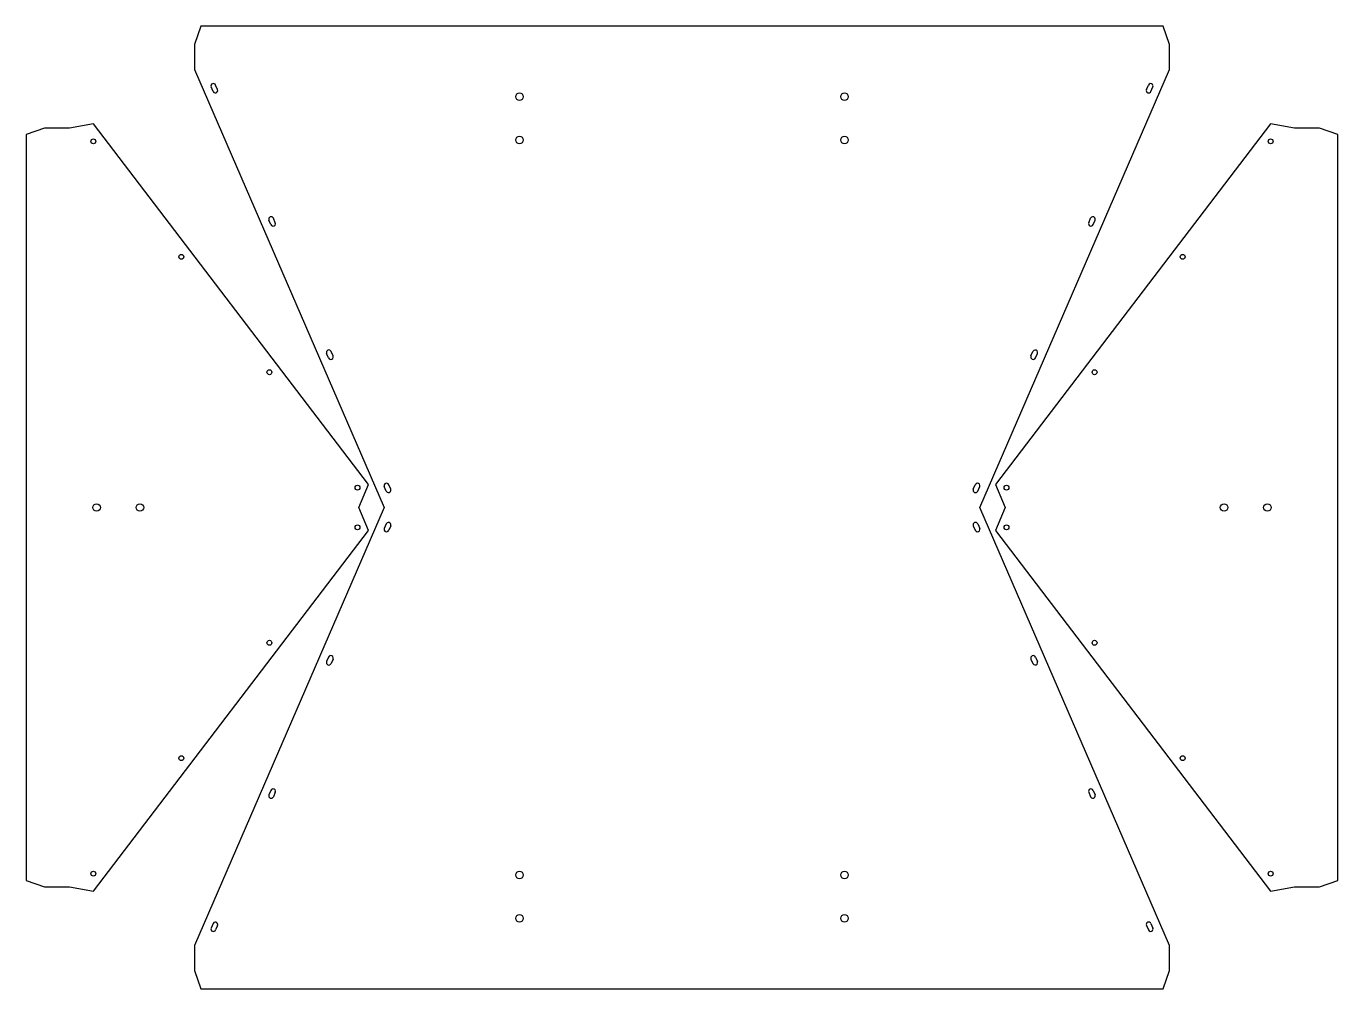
# Model space of a CAD drawing. Header units: millimetres. Extents: x -155 to 1055, y -444 to 444.
import ezdxf

# ---------------------------------------------------------------- set-up
doc = ezdxf.new("R2010")
doc.units = ezdxf.units.MM

msp = doc.modelspace()

# ---------------------------------------------------------------- linework, layer by layer
for p, q in [((6, 444.1492), (0, 427.1492)), ((894, 444.1492), (6, 444.1492)), ((900, 427.1492), (894, 444.1492)), ((0, 427.1492), (0, 404.1492)), ((900, 404.1492), (900, 427.1492)), ((0, 404.1492), (175.1098, 0)), ((724.8902, 0), (900, 404.1492)), ((17.181, 383.9895), (15.392, 388.1186)), ((21.3101, 385.7785), (19.521, 389.9076)), ((878.6899, 385.7785), (880.479, 389.9076)), ((882.819, 383.9895), (884.608, 388.1186)), ((-93.1393, 354.126), (-115.3109, 350.2165)), ((160.7268, 21.2755), (-93.1393, 354.126)), ((993.1393, 354.126), (739.2732, 21.2755)), ((1015.3109, 350.2165), (993.1393, 354.126)), ((-138.3109, 350.2165), (-155.3109, 344.2165)), ((-155.3109, 344.2165), (-155.3109, -344.2165)), ((-115.3109, 350.2165), (-138.3109, 350.2165)), ((1038.3109, 350.2165), (1015.3109, 350.2165)), ((1055.3109, 344.2165), (1038.3109, 350.2165)), ((1055.3109, -344.2165), (1055.3109, 344.2165)), ((74.584, 262.8237), (72.7949, 266.9528)), ((825.416, 262.8237), (827.2051, 266.9528)), ((70.4549, 261.0346), (68.6658, 265.1637)), ((829.5451, 261.0346), (831.3342, 265.1637)), ((123.7288, 138.0798), (121.9397, 142.2089)), ((127.8578, 139.8688), (126.0688, 143.9979)), ((772.1422, 139.8688), (773.9312, 143.9979)), ((776.2712, 138.0798), (778.0603, 142.2089)), ((151.8004, 0), (160.7268, 21.2755)), ((177.0026, 15.1249), (175.2136, 19.254)), ((181.1317, 16.914), (179.3427, 21.0431)), ((718.8683, 16.914), (720.6573, 21.0431)), ((722.9974, 15.1249), (724.7864, 19.254)), ((739.2732, 21.2755), (748.1996, 0)), ((175.1098, 0), (0, -404.1492)), ((160.7268, -21.2755), (151.8004, 0)), ((900, -404.1492), (724.8902, 0)), ((748.1996, 0), (739.2732, -21.2755)), ((-93.1393, -354.126), (160.7268, -21.2755)), ((177.0026, -15.1249), (175.2136, -19.254)), ((181.1317, -16.914), (179.3427, -21.0431)), ((718.8683, -16.914), (720.6573, -21.0431)), ((722.9974, -15.1249), (724.7864, -19.254)), ((739.2732, -21.2755), (993.1393, -354.126)), ((123.7288, -138.0798), (121.9397, -142.2089)), ((127.8578, -139.8688), (126.0688, -143.9979)), ((772.1422, -139.8688), (773.9312, -143.9979)), ((776.2712, -138.0798), (778.0603, -142.2089)), ((70.4549, -261.0346), (68.6658, -265.1637)), ((74.584, -262.8237), (72.7949, -266.9528)), ((825.416, -262.8237), (827.2051, -266.9528)), ((829.5451, -261.0346), (831.3342, -265.1637)), ((-155.3109, -344.2165), (-138.3109, -350.2165)), ((-138.3109, -350.2165), (-115.3109, -350.2165)), ((-115.3109, -350.2165), (-93.1393, -354.126)), ((993.1393, -354.126), (1015.3109, -350.2165)), ((1015.3109, -350.2165), (1038.3109, -350.2165)), ((1038.3109, -350.2165), (1055.3109, -344.2165)), ((17.181, -383.9895), (15.392, -388.1186)), ((21.3101, -385.7785), (19.521, -389.9076)), ((878.6899, -385.7785), (880.479, -389.9076)), ((882.819, -383.9895), (884.608, -388.1186)), ((0, -404.1492), (0, -427.1492)), ((900, -427.1492), (900, -404.1492)), ((0, -427.1492), (6, -444.1492)), ((894, -444.1492), (900, -427.1492)), ((6, -444.1492), (894, -444.1492))]:
    msp.add_line(p, q)
for centre, radius in [((300, 379.1492), 3.5), ((600, 379.1492), 3.5), ((-93.3637, 337.9305), 2.25), ((300, 339.1492), 3.5), ((600, 339.1492), 3.5), ((993.3637, 337.9305), 2.25), ((-12.1001, 231.3837), 2.25), ((912.1001, 231.3837), 2.25), ((69.1635, 124.8369), 2.25), ((830.8365, 124.8369), 2.25), ((150.4271, 18.2901), 2.25), ((749.5729, 18.2901), 2.25), ((-90.3109, 0), 3.5), ((-50.3109, 0), 3.5), ((950.3109, 0), 3.5), ((990.3109, 0), 3.5), ((150.4271, -18.2901), 2.25), ((749.5729, -18.2901), 2.25), ((69.1635, -124.8369), 2.25), ((830.8365, -124.8369), 2.25), ((-12.1001, -231.3837), 2.25), ((912.1001, -231.3837), 2.25), ((-93.3637, -337.9305), 2.25), ((300, -339.1492), 3.5), ((600, -339.1492), 3.5), ((993.3637, -337.9305), 2.25), ((300, -379.1492), 3.5), ((600, -379.1492), 3.5)]:
    msp.add_circle(centre, radius)
for centre, start, end in [((17.4565, 389.0131), 23.4261, 203.4261), ((882.5435, 389.0131), 336.5739, 156.5739), ((19.2455, 384.884), 203.4261, 23.4261), ((880.7545, 384.884), 156.5739, 336.5739), ((70.7304, 266.0582), 23.4261, 203.4261), ((829.2696, 266.0582), 336.5739, 156.5739), ((72.5194, 261.9291), 203.4261, 23.4261), ((827.4806, 261.9291), 156.5739, 336.5739), ((124.0042, 143.1034), 23.4261, 203.4261), ((775.9958, 143.1034), 336.5739, 156.5739), ((125.7933, 138.9743), 203.4261, 23.4261), ((774.2067, 138.9743), 156.5739, 336.5739), ((177.2781, 20.1485), 23.4261, 203.4261), ((179.0672, 16.0195), 203.4261, 23.4261), ((720.9328, 16.0195), 156.5739, 336.5739), ((722.7219, 20.1485), 336.5739, 156.5739), ((177.2781, -20.1485), 156.5739, 336.5739), ((179.0672, -16.0195), 336.5739, 156.5739), ((720.9328, -16.0195), 23.4261, 203.4261), ((722.7219, -20.1485), 203.4261, 23.4261), ((124.0042, -143.1034), 156.5739, 336.5739), ((125.7933, -138.9743), 336.5739, 156.5739), ((774.2067, -138.9743), 23.4261, 203.4261), ((775.9958, -143.1034), 203.4261, 23.4261), ((70.7304, -266.0582), 156.5739, 336.5739), ((72.5194, -261.9291), 336.5739, 156.5739), ((827.4806, -261.9291), 23.4261, 203.4261), ((829.2696, -266.0582), 203.4261, 23.4261), ((19.2455, -384.884), 336.5739, 156.5739), ((880.7545, -384.884), 23.4261, 203.4261), ((17.4565, -389.0131), 156.5739, 336.5739), ((882.5435, -389.0131), 203.4261, 23.4261)]:
    msp.add_arc(centre, 2.25, start, end)

doc.saveas('drawing.dxf')
